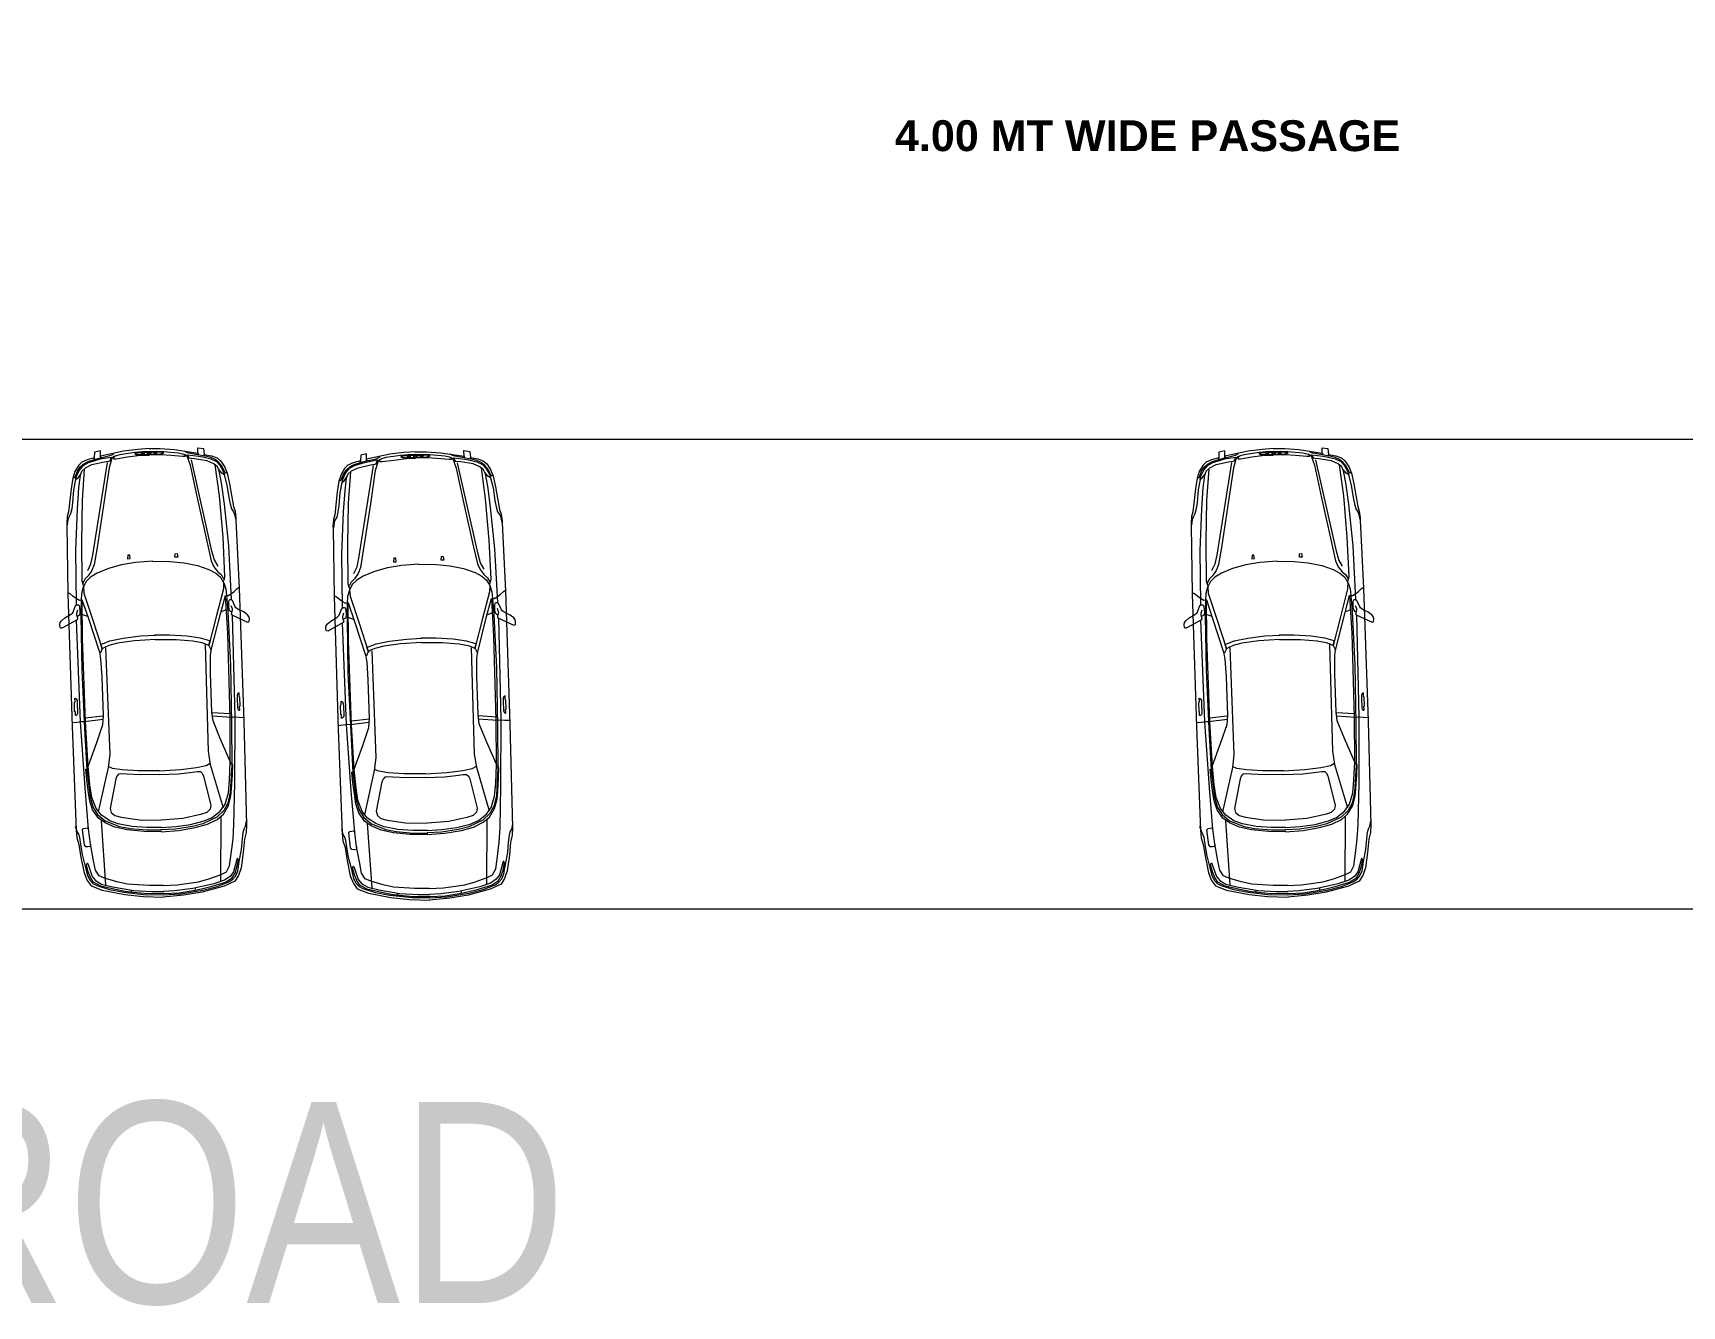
# Model space of a CAD drawing. Header units: metres. Extents: x 0 to 8495, y 0 to 3455.
# Drawn here: x 8301.63 to 8313.92, y 218.59 to 228.08 of the extents above; entities that cross this region are included whole.
import ezdxf

# ---------------------------------------------------------------- set-up
doc = ezdxf.new("R2010")
doc.units = ezdxf.units.M
doc.header["$MEASUREMENT"] = 0
doc.layers.get('0').update_dxf_attribs({"lineweight": 18})
doc.layers.add('furniture', color=30, linetype='Continuous', lineweight=20)
doc.styles.get("Standard").update_dxf_attribs({"font": 'ARIALN.TTF', "height": 0.2})

msp = doc.modelspace()

# ---------------------------------------------------------------- linework, layer by layer
at = {"color": 251, "lineweight": 0}
msp.add_line((8263.906, 225.051), (8325.362, 225.051), dxfattribs=at)
at = {"color": 251}
for p, q in [((8302.211, 224.91), (8302.202, 224.888)), ((8302.784, 224.928), (8302.794, 224.907)), ((8304.767, 224.906), (8304.778, 224.885)), ((8310.59, 224.91), (8310.581, 224.888)), ((8311.163, 224.928), (8311.173, 224.907)), ((8304.194, 224.888), (8304.185, 224.866)), ((8301.999, 223.744), (8302.036, 223.731)), ((8303.07, 223.779), (8303.034, 223.763)), ((8303.983, 223.722), (8304.02, 223.709)), ((8305.053, 223.757), (8305.017, 223.741)), ((8310.379, 223.744), (8310.416, 223.731)), ((8311.449, 223.779), (8311.413, 223.763)), ((8302.152, 222.987), (8302.02, 222.97)), ((8302.966, 223.013), (8303.099, 223.005)), ((8304.135, 222.964), (8304.003, 222.948)), ((8304.95, 222.99), (8305.082, 222.982)), ((8310.531, 222.987), (8310.399, 222.97)), ((8311.346, 223.013), (8311.478, 223.005)), ((8302.139, 222.207), (8302.172, 221.729)), ((8303.03, 222.236), (8303.027, 221.757)), ((8305.013, 222.213), (8305.01, 221.734)), ((8310.518, 222.207), (8310.551, 221.729)), ((8311.409, 222.236), (8311.406, 221.757)), ((8304.122, 222.185), (8304.155, 221.707)), ((8302.838, 221.705), (8302.839, 221.689)), ((8311.218, 221.705), (8311.218, 221.689)), ((8302.363, 221.69), (8302.364, 221.674)), ((8304.347, 221.668), (8304.347, 221.651)), ((8304.822, 221.683), (8304.822, 221.667)), ((8310.743, 221.69), (8310.743, 221.674))]:
    msp.add_line(p, q, dxfattribs=at)
for points in [[(8302.496, 224.98), (8302.412, 224.974), (8302.306, 224.961), (8302.134, 224.923), (8302.133, 224.964), (8302.09, 224.954), (8302.087, 224.911), (8302.034, 224.896), (8301.994, 224.879), (8301.97, 224.855), (8301.943, 224.81), (8301.927, 224.76), (8301.915, 224.68), (8301.896, 224.51), (8301.886, 224.474), (8301.883, 224.425), (8301.883, 224.407), (8301.891, 223.899), (8301.922, 222.908), (8301.952, 222.136), (8301.957, 222.08), (8301.973, 222.029), (8301.988, 221.932), (8302.011, 221.818), (8302.034, 221.762), (8302.064, 221.722), (8302.146, 221.689), (8302.314, 221.656), (8302.452, 221.641), (8302.604, 221.637)], [(8301.932, 224.767), (8301.936, 224.762), (8301.944, 224.769), (8301.961, 224.812), (8301.983, 224.844), (8302.01, 224.868), (8302.041, 224.884), (8302.088, 224.899), (8302.087, 224.911), (8302.088, 224.898), (8302.133, 224.911), (8302.133, 224.923), (8302.134, 224.911), (8302.204, 224.928), (8302.219, 224.934), (8302.234, 224.944)], [(8302.22, 224.911), (8302.212, 224.915), (8302.129, 224.901), (8302.091, 224.89), (8302.041, 224.874), (8302.001, 224.851), (8301.977, 224.823), (8301.952, 224.773), (8301.947, 224.749), (8301.966, 224.763), (8301.987, 224.791)], [(8302.243, 224.924), (8302.229, 224.919), (8302.219, 224.909), (8302.198, 224.838), (8302.162, 224.592), (8302.108, 224.242), (8302.087, 224.116), (8302.07, 224.071), (8302.042, 224.031), (8302.018, 224.007), (8302.003, 223.976)], [(8302.496, 224.959), (8302.443, 224.956), (8302.389, 224.952), (8302.278, 224.935), (8302.24, 224.924), (8302.227, 224.91), (8302.234, 224.905), (8302.25, 224.905), (8302.335, 224.918), (8302.412, 224.928), (8302.459, 224.931), (8302.495, 224.932)], [(8302.495, 224.98), (8302.579, 224.98), (8302.685, 224.973), (8302.86, 224.946), (8302.859, 224.987), (8302.901, 224.98), (8302.907, 224.937), (8302.961, 224.926), (8303.003, 224.912), (8303.028, 224.889), (8303.058, 224.846), (8303.077, 224.797), (8303.094, 224.717), (8303.124, 224.549), (8303.136, 224.514), (8303.143, 224.465), (8303.143, 224.448), (8303.168, 223.94), (8303.201, 222.949), (8303.221, 222.177), (8303.219, 222.12), (8303.206, 222.069), (8303.197, 221.971), (8303.182, 221.855), (8303.162, 221.798), (8303.135, 221.757), (8303.055, 221.719), (8302.89, 221.675), (8302.753, 221.651), (8302.601, 221.637)], [(8302.497, 224.959), (8302.55, 224.96), (8302.603, 224.958), (8302.715, 224.949), (8302.754, 224.94), (8302.767, 224.927), (8302.762, 224.922), (8302.745, 224.921), (8302.659, 224.928), (8302.582, 224.933), (8302.535, 224.934), (8302.499, 224.932)], [(8302.751, 224.941), (8302.765, 224.936), (8302.776, 224.927), (8302.802, 224.857), (8302.854, 224.614), (8302.93, 224.268), (8302.959, 224.144), (8302.979, 224.1), (8303.009, 224.062), (8303.035, 224.04), (8303.051, 224.01)], [(8303.072, 224.803), (8303.068, 224.798), (8303.06, 224.805), (8303.04, 224.846), (8303.016, 224.877), (8302.987, 224.899), (8302.955, 224.914), (8302.907, 224.926), (8302.907, 224.937), (8302.908, 224.924), (8302.861, 224.935), (8302.861, 224.947), (8302.86, 224.935), (8302.79, 224.947), (8302.774, 224.952), (8302.759, 224.961)], [(8302.775, 224.929), (8302.782, 224.934), (8302.866, 224.924), (8302.905, 224.916), (8302.956, 224.903), (8302.997, 224.883), (8303.023, 224.856), (8303.051, 224.808), (8303.057, 224.785), (8303.038, 224.797), (8303.015, 224.824)], [(8303.111, 223.855), (8303.089, 224.256), (8303.057, 224.567), (8303.036, 224.724), (8303.019, 224.815), (8303.006, 224.845), (8302.978, 224.867), (8302.928, 224.888), (8302.835, 224.903), (8302.784, 224.908)], [(8304.479, 224.957), (8304.395, 224.952), (8304.29, 224.938), (8304.117, 224.901), (8304.116, 224.942), (8304.074, 224.932), (8304.071, 224.888), (8304.017, 224.874), (8303.977, 224.857), (8303.953, 224.832), (8303.926, 224.788), (8303.91, 224.738), (8303.898, 224.657), (8303.88, 224.487), (8303.87, 224.452), (8303.866, 224.402), (8303.867, 224.385), (8303.874, 223.877), (8303.905, 222.886), (8303.935, 222.114), (8303.94, 222.058), (8303.956, 222.007), (8303.972, 221.91), (8303.995, 221.796), (8304.018, 221.74), (8304.047, 221.7), (8304.13, 221.667), (8304.297, 221.634), (8304.436, 221.619), (8304.588, 221.615)], [(8303.915, 224.745), (8303.919, 224.739), (8303.927, 224.747), (8303.944, 224.79), (8303.966, 224.822), (8303.993, 224.846), (8304.025, 224.862), (8304.072, 224.877), (8304.071, 224.888), (8304.071, 224.876), (8304.117, 224.889), (8304.116, 224.901), (8304.118, 224.889), (8304.187, 224.905), (8304.203, 224.912), (8304.217, 224.922)], [(8304.226, 224.902), (8304.213, 224.897), (8304.203, 224.887), (8304.181, 224.816), (8304.145, 224.569), (8304.091, 224.22), (8304.07, 224.094), (8304.053, 224.049), (8304.026, 224.009), (8304.001, 223.985), (8303.986, 223.954)], [(8304.479, 224.937), (8304.426, 224.934), (8304.373, 224.929), (8304.261, 224.913), (8304.223, 224.901), (8304.211, 224.888), (8304.217, 224.883), (8304.233, 224.883), (8304.319, 224.895), (8304.395, 224.905), (8304.442, 224.909), (8304.478, 224.91)], [(8304.479, 224.957), (8304.563, 224.957), (8304.669, 224.95), (8304.843, 224.924), (8304.842, 224.965), (8304.885, 224.958), (8304.891, 224.915), (8304.945, 224.904), (8304.986, 224.89), (8305.012, 224.866), (8305.041, 224.824), (8305.061, 224.775), (8305.078, 224.695), (8305.107, 224.527), (8305.119, 224.492), (8305.126, 224.443), (8305.127, 224.426), (8305.151, 223.918), (8305.185, 222.927), (8305.204, 222.155), (8305.202, 222.098), (8305.19, 222.046), (8305.181, 221.949), (8305.165, 221.833), (8305.145, 221.776), (8305.119, 221.734), (8305.038, 221.696), (8304.874, 221.653), (8304.736, 221.629), (8304.585, 221.615)], [(8304.48, 224.937), (8304.533, 224.937), (8304.587, 224.936), (8304.699, 224.927), (8304.738, 224.918), (8304.751, 224.905), (8304.745, 224.9), (8304.729, 224.899), (8304.643, 224.906), (8304.566, 224.911), (8304.519, 224.912), (8304.482, 224.91)], [(8304.735, 224.919), (8304.748, 224.914), (8304.759, 224.904), (8304.785, 224.835), (8304.837, 224.592), (8304.913, 224.246), (8304.942, 224.122), (8304.962, 224.078), (8304.992, 224.04), (8305.018, 224.018), (8305.035, 223.988)], [(8305.055, 224.781), (8305.052, 224.776), (8305.043, 224.783), (8305.023, 224.824), (8304.999, 224.855), (8304.971, 224.877), (8304.938, 224.892), (8304.89, 224.903), (8304.891, 224.915), (8304.891, 224.902), (8304.844, 224.912), (8304.844, 224.924), (8304.844, 224.912), (8304.773, 224.924), (8304.757, 224.93), (8304.742, 224.939)], [(8304.758, 224.907), (8304.766, 224.911), (8304.849, 224.902), (8304.888, 224.894), (8304.939, 224.881), (8304.98, 224.861), (8305.006, 224.834), (8305.034, 224.786), (8305.041, 224.763), (8305.021, 224.775), (8304.999, 224.802)], [(8310.875, 224.98), (8310.791, 224.974), (8310.686, 224.961), (8310.513, 224.923), (8310.512, 224.964), (8310.469, 224.954), (8310.467, 224.911), (8310.413, 224.896), (8310.373, 224.879), (8310.349, 224.855), (8310.322, 224.81), (8310.306, 224.76), (8310.294, 224.68), (8310.275, 224.51), (8310.265, 224.474), (8310.262, 224.425), (8310.262, 224.407), (8310.27, 223.899), (8310.301, 222.908), (8310.331, 222.136), (8310.336, 222.08), (8310.352, 222.029), (8310.368, 221.932), (8310.391, 221.818), (8310.414, 221.762), (8310.443, 221.722), (8310.526, 221.689), (8310.693, 221.656), (8310.831, 221.641), (8310.984, 221.637)], [(8310.311, 224.767), (8310.315, 224.762), (8310.323, 224.769), (8310.34, 224.812), (8310.362, 224.844), (8310.389, 224.868), (8310.42, 224.884), (8310.468, 224.899), (8310.466, 224.911), (8310.467, 224.898), (8310.513, 224.911), (8310.512, 224.923), (8310.513, 224.911), (8310.583, 224.928), (8310.598, 224.934), (8310.613, 224.944)], [(8310.599, 224.911), (8310.592, 224.915), (8310.509, 224.901), (8310.47, 224.89), (8310.42, 224.874), (8310.38, 224.851), (8310.356, 224.823), (8310.332, 224.773), (8310.326, 224.749), (8310.345, 224.763), (8310.366, 224.791)], [(8310.622, 224.924), (8310.609, 224.919), (8310.598, 224.909), (8310.577, 224.838), (8310.541, 224.592), (8310.487, 224.242), (8310.466, 224.116), (8310.449, 224.071), (8310.421, 224.031), (8310.397, 224.007), (8310.382, 223.976)], [(8310.875, 224.959), (8310.822, 224.956), (8310.768, 224.952), (8310.657, 224.935), (8310.619, 224.924), (8310.607, 224.91), (8310.613, 224.905), (8310.629, 224.905), (8310.714, 224.918), (8310.791, 224.928), (8310.838, 224.931), (8310.874, 224.932)], [(8310.874, 224.98), (8310.959, 224.98), (8311.065, 224.973), (8311.239, 224.946), (8311.238, 224.987), (8311.281, 224.98), (8311.286, 224.937), (8311.341, 224.926), (8311.382, 224.912), (8311.407, 224.889), (8311.437, 224.846), (8311.456, 224.797), (8311.474, 224.717), (8311.503, 224.549), (8311.515, 224.514), (8311.522, 224.465), (8311.522, 224.448), (8311.547, 223.94), (8311.58, 222.949), (8311.6, 222.177), (8311.598, 222.12), (8311.586, 222.069), (8311.576, 221.971), (8311.561, 221.855), (8311.541, 221.798), (8311.514, 221.757), (8311.434, 221.719), (8311.269, 221.675), (8311.132, 221.651), (8310.981, 221.637)], [(8310.876, 224.959), (8310.929, 224.96), (8310.982, 224.958), (8311.095, 224.949), (8311.134, 224.94), (8311.147, 224.927), (8311.141, 224.922), (8311.124, 224.921), (8311.039, 224.928), (8310.962, 224.933), (8310.915, 224.934), (8310.878, 224.932)], [(8311.131, 224.941), (8311.144, 224.936), (8311.155, 224.927), (8311.181, 224.857), (8311.233, 224.614), (8311.309, 224.268), (8311.338, 224.144), (8311.358, 224.1), (8311.388, 224.062), (8311.414, 224.04), (8311.431, 224.01)], [(8311.451, 224.803), (8311.447, 224.798), (8311.439, 224.805), (8311.419, 224.846), (8311.395, 224.877), (8311.367, 224.899), (8311.334, 224.914), (8311.286, 224.926), (8311.286, 224.937), (8311.287, 224.924), (8311.24, 224.935), (8311.24, 224.947), (8311.24, 224.935), (8311.169, 224.947), (8311.153, 224.952), (8311.138, 224.961)], [(8311.154, 224.929), (8311.161, 224.934), (8311.245, 224.924), (8311.284, 224.916), (8311.335, 224.903), (8311.376, 224.883), (8311.402, 224.856), (8311.43, 224.808), (8311.437, 224.785), (8311.417, 224.797), (8311.394, 224.824)], [(8311.49, 223.855), (8311.469, 224.256), (8311.436, 224.567), (8311.415, 224.724), (8311.398, 224.815), (8311.385, 224.845), (8311.357, 224.867), (8311.307, 224.888), (8311.214, 224.903), (8311.163, 224.908)], [(8301.954, 223.818), (8301.949, 224.22), (8301.961, 224.532), (8301.973, 224.689), (8301.984, 224.782), (8301.995, 224.812), (8302.021, 224.836), (8302.07, 224.861), (8302.162, 224.882), (8302.212, 224.889)], [(8302.013, 224.828), (8301.997, 224.595), (8301.991, 224.286), (8301.995, 223.994), (8302.001, 223.97), (8302.008, 223.957)], [(8302.038, 224.072), (8302.062, 224.122), (8302.077, 224.186), (8302.186, 224.876)], [(8303.011, 224.103), (8302.983, 224.151), (8302.964, 224.215), (8302.811, 224.896)], [(8302.986, 224.859), (8303.018, 224.628), (8303.044, 224.32), (8303.058, 224.028), (8303.054, 224.004), (8303.048, 223.99)], [(8303.056, 224.786), (8303.076, 224.709), (8303.089, 224.615), (8303.099, 224.568), (8303.11, 224.531), (8303.125, 224.509), (8303.133, 224.49), (8303.141, 224.453)], [(8304.203, 224.889), (8304.196, 224.893), (8304.113, 224.878), (8304.074, 224.868), (8304.024, 224.852), (8303.985, 224.829), (8303.96, 224.8), (8303.936, 224.75), (8303.931, 224.727), (8303.949, 224.74), (8303.97, 224.769)], [(8303.937, 223.796), (8303.932, 224.197), (8303.945, 224.51), (8303.956, 224.667), (8303.967, 224.759), (8303.978, 224.79), (8304.004, 224.814), (8304.053, 224.838), (8304.145, 224.859), (8304.196, 224.867)], [(8303.997, 224.806), (8303.98, 224.573), (8303.974, 224.263), (8303.978, 223.972), (8303.984, 223.948), (8303.991, 223.934)], [(8304.021, 224.05), (8304.046, 224.1), (8304.06, 224.164), (8304.169, 224.854)], [(8305.094, 223.833), (8305.073, 224.234), (8305.04, 224.545), (8305.019, 224.701), (8305.002, 224.793), (8304.989, 224.822), (8304.961, 224.845), (8304.912, 224.866), (8304.818, 224.881), (8304.767, 224.885)], [(8304.994, 224.081), (8304.966, 224.129), (8304.948, 224.193), (8304.794, 224.874)], [(8304.97, 224.837), (8305.001, 224.606), (8305.027, 224.297), (8305.042, 224.006), (8305.037, 223.982), (8305.031, 223.968)], [(8310.333, 223.818), (8310.328, 224.22), (8310.341, 224.532), (8310.352, 224.689), (8310.363, 224.782), (8310.374, 224.812), (8310.4, 224.836), (8310.449, 224.861), (8310.541, 224.882), (8310.592, 224.889)], [(8310.393, 224.828), (8310.376, 224.595), (8310.37, 224.286), (8310.374, 223.994), (8310.38, 223.97), (8310.387, 223.957)], [(8310.417, 224.072), (8310.441, 224.122), (8310.456, 224.186), (8310.565, 224.876)], [(8311.39, 224.103), (8311.362, 224.151), (8311.344, 224.215), (8311.19, 224.896)], [(8311.365, 224.859), (8311.397, 224.628), (8311.423, 224.32), (8311.438, 224.028), (8311.433, 224.004), (8311.427, 223.99)], [(8311.435, 224.786), (8311.455, 224.709), (8311.468, 224.615), (8311.478, 224.568), (8311.489, 224.531), (8311.504, 224.509), (8311.512, 224.49), (8311.52, 224.453)], [(8301.948, 224.75), (8301.933, 224.672), (8301.926, 224.578), (8301.92, 224.531), (8301.911, 224.493), (8301.897, 224.47), (8301.891, 224.45), (8301.886, 224.412)], [(8303.932, 224.728), (8303.917, 224.65), (8303.91, 224.555), (8303.903, 224.508), (8303.895, 224.47), (8303.881, 224.447), (8303.874, 224.427), (8303.869, 224.39)], [(8305.039, 224.763), (8305.059, 224.687), (8305.073, 224.593), (8305.082, 224.546), (8305.093, 224.509), (8305.109, 224.487), (8305.116, 224.467), (8305.124, 224.43)], [(8310.328, 224.75), (8310.313, 224.672), (8310.306, 224.578), (8310.299, 224.531), (8310.29, 224.493), (8310.276, 224.47), (8310.27, 224.45), (8310.265, 224.412)], [(8302.355, 224.16), (8302.351, 224.186), (8302.337, 224.186), (8302.334, 224.159), (8302.354, 224.16)], [(8302.688, 224.171), (8302.691, 224.197), (8302.704, 224.198), (8302.709, 224.171), (8302.689, 224.17)], [(8304.338, 224.138), (8304.334, 224.164), (8304.32, 224.164), (8304.318, 224.137), (8304.338, 224.137)], [(8304.672, 224.149), (8304.674, 224.175), (8304.688, 224.176), (8304.692, 224.149), (8304.672, 224.148)], [(8310.734, 224.16), (8310.73, 224.186), (8310.716, 224.186), (8310.713, 224.159), (8310.734, 224.16)], [(8311.068, 224.171), (8311.07, 224.197), (8311.084, 224.198), (8311.088, 224.171), (8311.068, 224.17)], [(8302.523, 224.141), (8302.394, 224.131), (8302.29, 224.114), (8302.192, 224.087), (8302.108, 224.052), (8302.06, 224.021), (8302.026, 223.989), (8302.006, 223.949), (8302.01, 223.902), (8302.075, 223.708), (8302.147, 223.487), (8302.135, 223.521), (8302.203, 223.547), (8302.303, 223.567), (8302.432, 223.584), (8302.543, 223.59)], [(8302.522, 224.141), (8302.651, 224.139), (8302.756, 224.129), (8302.856, 224.109), (8302.942, 224.079), (8302.992, 224.051), (8303.028, 224.021), (8303.05, 223.982), (8303.049, 223.936), (8302.997, 223.737), (8302.94, 223.512), (8302.949, 223.547), (8302.879, 223.568), (8302.778, 223.583), (8302.648, 223.59), (8302.537, 223.589)], [(8304.506, 224.118), (8304.378, 224.109), (8304.273, 224.092), (8304.175, 224.065), (8304.091, 224.03), (8304.043, 223.999), (8304.009, 223.967), (8303.989, 223.926), (8303.994, 223.88), (8304.058, 223.686), (8304.13, 223.464), (8304.118, 223.499), (8304.187, 223.524), (8304.287, 223.545), (8304.416, 223.561), (8304.526, 223.567)], [(8304.505, 224.118), (8304.634, 224.117), (8304.739, 224.107), (8304.839, 224.086), (8304.925, 224.057), (8304.975, 224.029), (8305.011, 223.999), (8305.034, 223.96), (8305.032, 223.913), (8304.98, 223.715), (8304.923, 223.49), (8304.932, 223.525), (8304.862, 223.546), (8304.761, 223.56), (8304.631, 223.568), (8304.521, 223.567)], [(8310.902, 224.141), (8310.773, 224.131), (8310.669, 224.114), (8310.571, 224.087), (8310.487, 224.052), (8310.439, 224.021), (8310.405, 223.989), (8310.385, 223.949), (8310.389, 223.902), (8310.454, 223.708), (8310.526, 223.487), (8310.514, 223.521), (8310.583, 223.547), (8310.683, 223.567), (8310.812, 223.584), (8310.922, 223.59)], [(8310.901, 224.141), (8311.03, 224.139), (8311.135, 224.129), (8311.235, 224.109), (8311.321, 224.079), (8311.371, 224.051), (8311.407, 224.021), (8311.43, 223.982), (8311.428, 223.936), (8311.376, 223.737), (8311.319, 223.512), (8311.328, 223.547), (8311.258, 223.568), (8311.157, 223.583), (8311.027, 223.59), (8310.917, 223.589)], [(8302.005, 223.948), (8301.992, 223.901), (8301.99, 223.851), (8301.988, 223.731), (8301.994, 223.329), (8302.015, 222.892), (8302.032, 222.587), (8302.056, 222.383), (8302.08, 222.305), (8302.112, 222.252), (8302.168, 222.206), (8302.276, 222.164), (8302.355, 222.149), (8302.48, 222.138), (8302.589, 222.138)], [(8302.54, 223.558), (8302.697, 223.558), (8302.822, 223.547), (8302.889, 223.535), (8302.921, 223.523), (8302.941, 223.513), (8302.958, 223.479), (8303.028, 223.75), (8303.064, 223.885), (8303.073, 223.885), (8303.084, 223.885), (8303.11, 223.9), (8303.129, 223.916), (8303.152, 223.937), (8303.168, 223.948)], [(8303.052, 223.981), (8303.068, 223.936), (8303.073, 223.886), (8303.082, 223.766), (8303.102, 223.365), (8303.109, 222.927), (8303.112, 222.622), (8303.1, 222.417), (8303.082, 222.337), (8303.053, 222.282), (8303, 222.233), (8302.895, 222.184), (8302.818, 222.163), (8302.693, 222.144), (8302.584, 222.138)], [(8303.988, 223.925), (8303.975, 223.879), (8303.973, 223.828), (8303.971, 223.708), (8303.978, 223.307), (8303.998, 222.87), (8304.015, 222.565), (8304.04, 222.361), (8304.063, 222.283), (8304.096, 222.23), (8304.152, 222.184), (8304.26, 222.142), (8304.338, 222.126), (8304.464, 222.115), (8304.572, 222.116)], [(8304.523, 223.536), (8304.68, 223.536), (8304.806, 223.525), (8304.873, 223.513), (8304.905, 223.501), (8304.925, 223.491), (8304.942, 223.456), (8305.011, 223.728), (8305.047, 223.862), (8305.056, 223.863), (8305.068, 223.862), (8305.093, 223.877), (8305.112, 223.894), (8305.136, 223.915), (8305.151, 223.926)], [(8305.035, 223.959), (8305.051, 223.914), (8305.056, 223.863), (8305.066, 223.744), (8305.085, 223.343), (8305.092, 222.905), (8305.095, 222.6), (8305.084, 222.395), (8305.065, 222.315), (8305.036, 222.26), (8304.984, 222.21), (8304.878, 222.162), (8304.801, 222.141), (8304.676, 222.122), (8304.568, 222.116)], [(8310.384, 223.948), (8310.371, 223.901), (8310.369, 223.851), (8310.367, 223.731), (8310.374, 223.329), (8310.394, 222.892), (8310.411, 222.587), (8310.436, 222.383), (8310.459, 222.305), (8310.492, 222.252), (8310.547, 222.206), (8310.656, 222.164), (8310.734, 222.149), (8310.86, 222.138), (8310.968, 222.138)], [(8310.919, 223.558), (8311.076, 223.558), (8311.202, 223.547), (8311.269, 223.535), (8311.3, 223.523), (8311.32, 223.513), (8311.338, 223.479), (8311.407, 223.75), (8311.443, 223.885), (8311.452, 223.885), (8311.463, 223.885), (8311.489, 223.9), (8311.508, 223.916), (8311.531, 223.937), (8311.547, 223.948)], [(8311.431, 223.981), (8311.447, 223.936), (8311.452, 223.886), (8311.462, 223.766), (8311.481, 223.365), (8311.488, 222.927), (8311.491, 222.622), (8311.48, 222.417), (8311.461, 222.337), (8311.432, 222.282), (8311.379, 222.233), (8311.274, 222.184), (8311.197, 222.163), (8311.072, 222.144), (8310.964, 222.138)], [(8301.961, 223.775), (8301.954, 223.751), (8301.954, 223.741), (8301.961, 223.719), (8301.963, 223.711), (8301.96, 223.705), (8301.845, 223.642), (8301.838, 223.643), (8301.833, 223.647), (8301.831, 223.667), (8301.833, 223.685), (8301.842, 223.697), (8301.868, 223.718), (8301.911, 223.744), (8301.925, 223.755), (8301.93, 223.762), (8301.948, 223.811), (8301.958, 223.817), (8301.967, 223.817), (8301.973, 223.815), (8301.978, 223.804), (8301.98, 223.759), (8301.976, 223.739), (8301.969, 223.733), (8301.959, 223.73)], [(8302.542, 223.558), (8302.386, 223.548), (8302.261, 223.529), (8302.195, 223.513), (8302.164, 223.499), (8302.145, 223.487), (8302.13, 223.452), (8302.043, 223.718), (8301.998, 223.85), (8301.99, 223.85), (8301.978, 223.849), (8301.952, 223.862), (8301.931, 223.878), (8301.907, 223.897), (8301.891, 223.907)], [(8302.587, 222.157), (8302.478, 222.156), (8302.366, 222.163), (8302.264, 222.184), (8302.202, 222.207), (8302.14, 222.248), (8302.1, 222.298), (8302.069, 222.381), (8302.055, 222.474), (8302.041, 222.612), (8302.021, 222.944), (8301.999, 223.566), (8301.997, 223.848)], [(8302.585, 222.157), (8302.694, 222.163), (8302.805, 222.178), (8302.906, 222.205), (8302.966, 222.231), (8303.026, 222.277), (8303.062, 222.329), (8303.088, 222.414), (8303.096, 222.508), (8303.101, 222.646), (8303.1, 222.979), (8303.082, 223.601), (8303.066, 223.883)], [(8303.106, 223.812), (8303.115, 223.788), (8303.115, 223.778), (8303.11, 223.756), (8303.108, 223.748), (8303.112, 223.742), (8303.23, 223.686), (8303.237, 223.688), (8303.242, 223.692), (8303.243, 223.712), (8303.24, 223.73), (8303.23, 223.741), (8303.203, 223.761), (8303.158, 223.784), (8303.143, 223.794), (8303.138, 223.801), (8303.117, 223.848), (8303.106, 223.854), (8303.098, 223.854), (8303.092, 223.851), (8303.088, 223.84), (8303.088, 223.795), (8303.093, 223.775), (8303.101, 223.769), (8303.111, 223.767)], [(8303.945, 223.753), (8303.937, 223.729), (8303.938, 223.719), (8303.944, 223.697), (8303.947, 223.689), (8303.943, 223.683), (8303.828, 223.619), (8303.821, 223.621), (8303.816, 223.625), (8303.814, 223.644), (8303.816, 223.662), (8303.825, 223.675), (8303.851, 223.695), (8303.894, 223.721), (8303.908, 223.733), (8303.913, 223.74), (8303.932, 223.789), (8303.942, 223.795), (8303.95, 223.795), (8303.956, 223.793), (8303.961, 223.782), (8303.964, 223.737), (8303.959, 223.717), (8303.952, 223.711), (8303.943, 223.708)], [(8304.526, 223.536), (8304.369, 223.526), (8304.244, 223.507), (8304.179, 223.491), (8304.147, 223.477), (8304.128, 223.465), (8304.113, 223.43), (8304.026, 223.696), (8303.982, 223.828), (8303.973, 223.828), (8303.962, 223.827), (8303.935, 223.84), (8303.915, 223.856), (8303.89, 223.875), (8303.874, 223.884)], [(8304.57, 222.134), (8304.462, 222.134), (8304.349, 222.141), (8304.248, 222.162), (8304.186, 222.185), (8304.123, 222.226), (8304.084, 222.275), (8304.052, 222.359), (8304.038, 222.452), (8304.024, 222.589), (8304.004, 222.922), (8303.983, 223.544), (8303.98, 223.826)], [(8304.569, 222.134), (8304.677, 222.141), (8304.789, 222.155), (8304.889, 222.182), (8304.95, 222.209), (8305.009, 222.255), (8305.045, 222.306), (8305.071, 222.391), (8305.079, 222.486), (8305.085, 222.624), (8305.083, 222.957), (8305.065, 223.579), (8305.049, 223.861)], [(8305.089, 223.79), (8305.098, 223.766), (8305.099, 223.756), (8305.093, 223.734), (8305.091, 223.726), (8305.095, 223.72), (8305.214, 223.664), (8305.221, 223.666), (8305.226, 223.67), (8305.227, 223.69), (8305.223, 223.707), (8305.214, 223.719), (8305.186, 223.738), (8305.142, 223.761), (8305.127, 223.772), (8305.122, 223.779), (8305.1, 223.826), (8305.09, 223.832), (8305.081, 223.831), (8305.075, 223.829), (8305.071, 223.818), (8305.071, 223.772), (8305.077, 223.753), (8305.084, 223.747), (8305.094, 223.745)], [(8310.341, 223.775), (8310.333, 223.751), (8310.333, 223.741), (8310.34, 223.719), (8310.342, 223.711), (8310.339, 223.705), (8310.224, 223.642), (8310.217, 223.643), (8310.212, 223.647), (8310.21, 223.667), (8310.212, 223.685), (8310.221, 223.697), (8310.247, 223.718), (8310.29, 223.744), (8310.304, 223.755), (8310.309, 223.762), (8310.327, 223.811), (8310.337, 223.817), (8310.346, 223.817), (8310.352, 223.815), (8310.357, 223.804), (8310.36, 223.759), (8310.355, 223.739), (8310.348, 223.733), (8310.339, 223.73)], [(8310.921, 223.558), (8310.765, 223.548), (8310.64, 223.529), (8310.574, 223.513), (8310.543, 223.499), (8310.524, 223.487), (8310.509, 223.452), (8310.422, 223.718), (8310.378, 223.85), (8310.369, 223.85), (8310.357, 223.849), (8310.331, 223.862), (8310.311, 223.878), (8310.286, 223.897), (8310.27, 223.907)], [(8310.966, 222.157), (8310.857, 222.156), (8310.745, 222.163), (8310.644, 222.184), (8310.581, 222.207), (8310.519, 222.248), (8310.48, 222.298), (8310.448, 222.381), (8310.434, 222.474), (8310.42, 222.612), (8310.4, 222.944), (8310.378, 223.566), (8310.376, 223.848)], [(8310.965, 222.157), (8311.073, 222.163), (8311.185, 222.178), (8311.285, 222.205), (8311.345, 222.231), (8311.405, 222.277), (8311.441, 222.329), (8311.467, 222.414), (8311.475, 222.508), (8311.481, 222.646), (8311.479, 222.979), (8311.461, 223.601), (8311.445, 223.883)], [(8311.485, 223.812), (8311.494, 223.788), (8311.494, 223.778), (8311.489, 223.756), (8311.487, 223.748), (8311.491, 223.742), (8311.61, 223.686), (8311.617, 223.688), (8311.621, 223.692), (8311.622, 223.712), (8311.619, 223.73), (8311.609, 223.741), (8311.582, 223.761), (8311.537, 223.784), (8311.523, 223.794), (8311.518, 223.801), (8311.496, 223.848), (8311.485, 223.854), (8311.477, 223.854), (8311.471, 223.851), (8311.467, 223.84), (8311.467, 223.795), (8311.473, 223.775), (8311.48, 223.769), (8311.49, 223.767)], [(8302.6, 221.723), (8302.494, 221.723), (8302.334, 221.733), (8302.255, 221.751), (8302.164, 221.778), (8302.123, 221.795), (8302.096, 221.838), (8302.082, 221.909), (8302.058, 222.035), (8302.045, 222.144), (8302.019, 222.451), (8301.984, 222.945), (8301.954, 223.701)], [(8302.6, 221.723), (8302.706, 221.73), (8302.865, 221.75), (8302.942, 221.773), (8303.032, 221.806), (8303.072, 221.826), (8303.096, 221.87), (8303.105, 221.942), (8303.121, 222.069), (8303.127, 222.179), (8303.134, 222.486), (8303.136, 222.982), (8303.117, 223.739)], [(8304.583, 221.701), (8304.477, 221.701), (8304.318, 221.711), (8304.239, 221.729), (8304.147, 221.756), (8304.106, 221.773), (8304.079, 221.816), (8304.065, 221.887), (8304.042, 222.013), (8304.028, 222.122), (8304.002, 222.428), (8303.968, 222.923), (8303.938, 223.679)], [(8304.584, 221.701), (8304.69, 221.707), (8304.848, 221.728), (8304.926, 221.751), (8305.016, 221.784), (8305.055, 221.803), (8305.079, 221.848), (8305.089, 221.92), (8305.104, 222.047), (8305.111, 222.157), (8305.117, 222.464), (8305.12, 222.96), (8305.101, 223.717)], [(8310.979, 221.723), (8310.873, 221.723), (8310.714, 221.733), (8310.635, 221.751), (8310.543, 221.778), (8310.502, 221.795), (8310.475, 221.838), (8310.461, 221.909), (8310.438, 222.035), (8310.424, 222.144), (8310.398, 222.451), (8310.363, 222.945), (8310.334, 223.701)], [(8310.98, 221.723), (8311.085, 221.73), (8311.244, 221.75), (8311.322, 221.773), (8311.412, 221.806), (8311.451, 221.826), (8311.475, 221.87), (8311.484, 221.942), (8311.5, 222.069), (8311.507, 222.179), (8311.513, 222.486), (8311.515, 222.982), (8311.497, 223.739)], [(8302.588, 222.125), (8302.458, 222.127), (8302.333, 222.14), (8302.241, 222.159), (8302.168, 222.191), (8302.118, 222.226), (8302.075, 222.287), (8302.053, 222.355), (8302.044, 222.413), (8302.031, 222.514), (8302.024, 222.591), (8302.033, 222.592), (8302.105, 222.789), (8302.15, 222.925), (8302.155, 222.991), (8302.146, 223.278), (8302.137, 223.412), (8302.13, 223.451)], [(8302.172, 223.495), (8302.202, 222.7), (8302.191, 222.603), (8302.116, 222.273)], [(8302.586, 222.125), (8302.717, 222.135), (8302.84, 222.156), (8302.93, 222.181), (8303.002, 222.217), (8303.049, 222.256), (8303.088, 222.32), (8303.106, 222.389), (8303.111, 222.448), (8303.117, 222.549), (8303.12, 222.627), (8303.111, 222.627), (8303.026, 222.819), (8302.972, 222.951), (8302.963, 223.017), (8302.954, 223.304), (8302.954, 223.438), (8302.958, 223.478)], [(8302.914, 223.519), (8302.935, 222.724), (8302.952, 222.627), (8303.048, 222.303)], [(8304.571, 222.103), (8304.441, 222.105), (8304.316, 222.117), (8304.225, 222.137), (8304.151, 222.168), (8304.101, 222.204), (8304.059, 222.265), (8304.036, 222.333), (8304.028, 222.391), (8304.015, 222.492), (8304.007, 222.569), (8304.016, 222.57), (8304.088, 222.767), (8304.133, 222.902), (8304.138, 222.969), (8304.129, 223.256), (8304.12, 223.389), (8304.113, 223.429)], [(8304.155, 223.472), (8304.185, 222.678), (8304.174, 222.58), (8304.1, 222.251)], [(8304.57, 222.103), (8304.7, 222.113), (8304.824, 222.134), (8304.914, 222.159), (8304.985, 222.195), (8305.033, 222.234), (8305.071, 222.298), (8305.089, 222.367), (8305.094, 222.425), (8305.1, 222.527), (8305.103, 222.604), (8305.094, 222.605), (8305.01, 222.797), (8304.956, 222.929), (8304.947, 222.995), (8304.937, 223.282), (8304.937, 223.416), (8304.942, 223.455)], [(8304.897, 223.496), (8304.918, 222.702), (8304.936, 222.605), (8305.031, 222.281)], [(8310.967, 222.125), (8310.837, 222.127), (8310.712, 222.14), (8310.621, 222.159), (8310.547, 222.191), (8310.497, 222.226), (8310.455, 222.287), (8310.432, 222.355), (8310.423, 222.413), (8310.41, 222.514), (8310.403, 222.591), (8310.412, 222.592), (8310.484, 222.789), (8310.529, 222.925), (8310.534, 222.991), (8310.525, 223.278), (8310.516, 223.412), (8310.509, 223.451)], [(8310.551, 223.495), (8310.581, 222.7), (8310.57, 222.603), (8310.496, 222.273)], [(8310.966, 222.125), (8311.096, 222.135), (8311.219, 222.156), (8311.309, 222.181), (8311.381, 222.217), (8311.428, 222.256), (8311.467, 222.32), (8311.485, 222.389), (8311.49, 222.448), (8311.496, 222.549), (8311.499, 222.627), (8311.49, 222.627), (8311.405, 222.819), (8311.351, 222.951), (8311.342, 223.017), (8311.333, 223.304), (8311.333, 223.438), (8311.337, 223.478)], [(8311.293, 223.519), (8311.314, 222.724), (8311.331, 222.627), (8311.427, 222.303)], [(8301.943, 223.121), (8301.953, 223.116), (8301.959, 223.104), (8301.96, 223.084), (8301.962, 223.011), (8301.959, 222.999), (8301.952, 222.992), (8301.946, 222.992), (8301.946, 223.019), (8301.941, 223.022), (8301.94, 223.088), (8301.945, 223.093), (8301.943, 223.12)], [(8303.166, 223.16), (8303.157, 223.155), (8303.152, 223.142), (8303.151, 223.122), (8303.154, 223.049), (8303.158, 223.038), (8303.166, 223.031), (8303.171, 223.032), (8303.17, 223.058), (8303.174, 223.061), (8303.171, 223.128), (8303.166, 223.132), (8303.166, 223.16)], [(8303.927, 223.098), (8303.936, 223.094), (8303.942, 223.081), (8303.944, 223.062), (8303.946, 222.989), (8303.942, 222.977), (8303.935, 222.97), (8303.93, 222.97), (8303.929, 222.997), (8303.925, 222.999), (8303.923, 223.066), (8303.928, 223.07), (8303.927, 223.098)], [(8305.149, 223.138), (8305.14, 223.132), (8305.135, 223.12), (8305.135, 223.1), (8305.137, 223.027), (8305.141, 223.016), (8305.149, 223.009), (8305.155, 223.009), (8305.153, 223.036), (8305.157, 223.039), (8305.155, 223.106), (8305.15, 223.11), (8305.149, 223.137)], [(8310.323, 223.121), (8310.332, 223.116), (8310.338, 223.104), (8310.339, 223.084), (8310.341, 223.011), (8310.338, 222.999), (8310.331, 222.992), (8310.325, 222.992), (8310.325, 223.019), (8310.321, 223.022), (8310.319, 223.088), (8310.324, 223.093), (8310.322, 223.12)], [(8311.545, 223.16), (8311.536, 223.155), (8311.531, 223.142), (8311.531, 223.122), (8311.533, 223.049), (8311.537, 223.038), (8311.545, 223.031), (8311.55, 223.032), (8311.549, 223.058), (8311.553, 223.061), (8311.551, 223.128), (8311.546, 223.132), (8311.545, 223.16)], [(8302.153, 222.961), (8302.011, 222.943), (8301.993, 222.945), (8301.956, 222.94), (8301.922, 222.936)], [(8302.967, 222.988), (8303.11, 222.979), (8303.128, 222.982), (8303.164, 222.979), (8303.199, 222.977)], [(8304.136, 222.939), (8303.995, 222.921), (8303.976, 222.923), (8303.94, 222.918), (8303.906, 222.914)], [(8304.951, 222.965), (8305.093, 222.956), (8305.111, 222.959), (8305.148, 222.957), (8305.182, 222.955)], [(8310.532, 222.961), (8310.39, 222.943), (8310.372, 222.945), (8310.336, 222.94), (8310.301, 222.936)], [(8311.346, 222.988), (8311.489, 222.979), (8311.507, 222.982), (8311.544, 222.979), (8311.578, 222.977)], [(8302.574, 222.578), (8302.414, 222.578), (8302.295, 222.586), (8302.223, 222.597), (8302.191, 222.612)], [(8302.572, 222.578), (8302.731, 222.588), (8302.849, 222.604), (8302.92, 222.619), (8302.951, 222.636)], [(8302.572, 222.551), (8302.716, 222.557), (8302.818, 222.569), (8302.854, 222.574), (8302.878, 222.573), (8302.891, 222.56), (8302.902, 222.54), (8302.957, 222.323), (8302.951, 222.292), (8302.926, 222.268), (8302.88, 222.252), (8302.746, 222.223), (8302.585, 222.21)], [(8304.557, 222.556), (8304.397, 222.556), (8304.278, 222.564), (8304.207, 222.575), (8304.175, 222.589)], [(8304.555, 222.556), (8304.714, 222.566), (8304.833, 222.582), (8304.903, 222.597), (8304.935, 222.614)], [(8310.953, 222.578), (8310.793, 222.578), (8310.674, 222.586), (8310.603, 222.597), (8310.57, 222.612)], [(8310.951, 222.578), (8311.11, 222.588), (8311.228, 222.604), (8311.299, 222.619), (8311.33, 222.636)], [(8310.951, 222.551), (8311.095, 222.557), (8311.197, 222.569), (8311.233, 222.574), (8311.257, 222.573), (8311.27, 222.56), (8311.281, 222.54), (8311.336, 222.323), (8311.331, 222.292), (8311.306, 222.268), (8311.26, 222.252), (8311.125, 222.223), (8310.964, 222.21)], [(8302.575, 222.551), (8302.431, 222.548), (8302.329, 222.554), (8302.292, 222.556), (8302.268, 222.554), (8302.256, 222.539), (8302.247, 222.519), (8302.205, 222.299), (8302.213, 222.269), (8302.24, 222.246), (8302.287, 222.233), (8302.423, 222.213), (8302.584, 222.21)], [(8304.559, 222.528), (8304.414, 222.526), (8304.312, 222.531), (8304.275, 222.534), (8304.252, 222.531), (8304.239, 222.517), (8304.23, 222.497), (8304.189, 222.277), (8304.197, 222.246), (8304.223, 222.223), (8304.27, 222.211), (8304.406, 222.191), (8304.568, 222.188)], [(8304.555, 222.528), (8304.699, 222.535), (8304.801, 222.547), (8304.837, 222.552), (8304.861, 222.551), (8304.875, 222.538), (8304.885, 222.518), (8304.941, 222.301), (8304.935, 222.27), (8304.91, 222.245), (8304.864, 222.23), (8304.729, 222.201), (8304.568, 222.188)], [(8310.955, 222.551), (8310.81, 222.548), (8310.708, 222.554), (8310.671, 222.556), (8310.648, 222.554), (8310.635, 222.539), (8310.626, 222.519), (8310.584, 222.299), (8310.592, 222.269), (8310.619, 222.246), (8310.666, 222.233), (8310.802, 222.213), (8310.964, 222.21)], [(8302.6, 221.654), (8302.732, 221.661), (8302.895, 221.69), (8303.002, 221.717), (8303.091, 221.752), (8303.119, 221.771), (8303.141, 221.797), (8303.156, 221.834), (8303.167, 221.903), (8303.184, 221.993), (8303.192, 222.071), (8303.197, 222.12), (8303.203, 222.146), (8303.214, 222.167), (8303.222, 222.205)], [(8310.98, 221.654), (8311.111, 221.661), (8311.275, 221.69), (8311.381, 221.717), (8311.47, 221.752), (8311.498, 221.771), (8311.52, 221.797), (8311.535, 221.834), (8311.547, 221.903), (8311.563, 221.993), (8311.571, 222.071), (8311.577, 222.12), (8311.583, 222.146), (8311.594, 222.167), (8311.602, 222.205)], [(8302.604, 221.654), (8302.473, 221.653), (8302.308, 221.671), (8302.2, 221.692), (8302.109, 221.721), (8302.08, 221.737), (8302.056, 221.762), (8302.038, 221.798), (8302.022, 221.866), (8302, 221.955), (8301.987, 222.032), (8301.979, 222.081), (8301.971, 222.106), (8301.959, 222.127), (8301.948, 222.164)], [(8302.059, 222.033), (8302.056, 222.015), (8302.041, 222.011), (8302.024, 222.013), (8302.014, 222.026), (8302, 222.139), (8302.008, 222.149), (8302.037, 222.154), (8302.043, 222.142)], [(8304.588, 221.632), (8304.456, 221.631), (8304.291, 221.649), (8304.183, 221.669), (8304.092, 221.699), (8304.063, 221.715), (8304.039, 221.74), (8304.022, 221.776), (8304.006, 221.843), (8303.983, 221.933), (8303.97, 222.01), (8303.962, 222.059), (8303.954, 222.084), (8303.942, 222.104), (8303.932, 222.142)], [(8304.043, 222.011), (8304.04, 221.993), (8304.024, 221.989), (8304.007, 221.991), (8303.997, 222.004), (8303.984, 222.117), (8303.992, 222.127), (8304.021, 222.132), (8304.026, 222.12)], [(8304.584, 221.631), (8304.715, 221.639), (8304.879, 221.667), (8304.985, 221.695), (8305.074, 221.73), (8305.102, 221.748), (8305.124, 221.774), (8305.139, 221.812), (8305.151, 221.88), (8305.168, 221.971), (8305.175, 222.048), (8305.181, 222.098), (8305.187, 222.124), (8305.198, 222.145), (8305.206, 222.183)], [(8310.984, 221.654), (8310.852, 221.653), (8310.687, 221.671), (8310.579, 221.692), (8310.488, 221.721), (8310.459, 221.737), (8310.435, 221.762), (8310.418, 221.798), (8310.402, 221.866), (8310.379, 221.955), (8310.366, 222.032), (8310.358, 222.081), (8310.35, 222.106), (8310.338, 222.127), (8310.327, 222.164)], [(8310.439, 222.033), (8310.436, 222.015), (8310.42, 222.011), (8310.403, 222.013), (8310.393, 222.026), (8310.379, 222.139), (8310.388, 222.149), (8310.417, 222.154), (8310.422, 222.142)], [(8302.602, 221.665), (8302.484, 221.663), (8302.379, 221.672), (8302.317, 221.68), (8302.245, 221.693), (8302.135, 221.719), (8302.082, 221.749), (8302.06, 221.783), (8302.042, 221.825), (8302.028, 221.877), (8302.033, 221.89), (8302.037, 221.89), (8302.043, 221.872), (8302.071, 221.791), (8302.097, 221.76), (8302.142, 221.735), (8302.223, 221.713), (8302.381, 221.687), (8302.517, 221.679), (8302.602, 221.679)], [(8302.602, 221.665), (8302.72, 221.67), (8302.824, 221.686), (8302.886, 221.699), (8302.957, 221.716), (8303.064, 221.749), (8303.116, 221.782), (8303.136, 221.817), (8303.15, 221.86), (8303.161, 221.914), (8303.155, 221.926), (8303.152, 221.926), (8303.147, 221.908), (8303.124, 221.825), (8303.1, 221.792), (8303.057, 221.764), (8302.977, 221.737), (8302.821, 221.701), (8302.686, 221.684), (8302.601, 221.679)], [(8304.585, 221.643), (8304.468, 221.64), (8304.362, 221.65), (8304.3, 221.658), (8304.228, 221.671), (8304.119, 221.697), (8304.065, 221.727), (8304.043, 221.76), (8304.026, 221.803), (8304.011, 221.855), (8304.017, 221.868), (8304.02, 221.868), (8304.026, 221.85), (8304.054, 221.769), (8304.081, 221.737), (8304.125, 221.712), (8304.207, 221.691), (8304.364, 221.665), (8304.501, 221.656), (8304.586, 221.657)], [(8304.586, 221.643), (8304.703, 221.648), (8304.807, 221.664), (8304.869, 221.676), (8304.94, 221.694), (8305.047, 221.727), (8305.099, 221.76), (8305.119, 221.795), (8305.134, 221.838), (8305.145, 221.892), (8305.139, 221.904), (8305.135, 221.904), (8305.13, 221.885), (8305.107, 221.803), (8305.083, 221.77), (8305.04, 221.742), (8304.96, 221.715), (8304.805, 221.679), (8304.669, 221.662), (8304.584, 221.657)], [(8310.981, 221.665), (8310.863, 221.663), (8310.758, 221.672), (8310.696, 221.68), (8310.624, 221.693), (8310.515, 221.719), (8310.461, 221.749), (8310.439, 221.783), (8310.421, 221.825), (8310.407, 221.877), (8310.412, 221.89), (8310.416, 221.89), (8310.422, 221.872), (8310.45, 221.791), (8310.476, 221.76), (8310.521, 221.735), (8310.602, 221.713), (8310.76, 221.687), (8310.896, 221.679), (8310.982, 221.679)], [(8310.982, 221.665), (8311.099, 221.67), (8311.203, 221.686), (8311.265, 221.699), (8311.336, 221.716), (8311.443, 221.749), (8311.495, 221.782), (8311.515, 221.817), (8311.53, 221.86), (8311.541, 221.914), (8311.534, 221.926), (8311.531, 221.926), (8311.526, 221.908), (8311.503, 221.825), (8311.479, 221.792), (8311.436, 221.764), (8311.356, 221.737), (8311.2, 221.701), (8311.065, 221.684), (8310.98, 221.679)]]:
    msp.add_lwpolyline(points, dxfattribs=at)
for points in [[(8302.391, 224.941, -0.157943), (8302.392, 224.943, -0.089863), (8302.394, 224.945, -0.04893), (8302.397, 224.946, -0.030507), (8302.401, 224.948, -0.021648), (8302.406, 224.949, -0.017064), (8302.412, 224.95, -0.014682), (8302.418, 224.951, -0.013651), (8302.425, 224.951, -0.013651), (8302.431, 224.951, -0.014682), (8302.438, 224.951, -0.017064), (8302.444, 224.95, -0.021648), (8302.449, 224.949, -0.030507), (8302.453, 224.948, -0.04893), (8302.456, 224.946, -0.089863), (8302.458, 224.945, -0.157943), (8302.459, 224.943, -0.157943), (8302.458, 224.941, -0.089863), (8302.456, 224.939, -0.04893), (8302.453, 224.938, -0.030507), (8302.449, 224.936, -0.021648), (8302.444, 224.935, -0.017064), (8302.438, 224.934, -0.014682), (8302.432, 224.933, -0.013651), (8302.425, 224.933, -0.013651), (8302.419, 224.933, -0.014682), (8302.412, 224.933, -0.017064), (8302.407, 224.934, -0.021648), (8302.401, 224.935, -0.030507), (8302.397, 224.936, -0.04893), (8302.394, 224.938, -0.089863), (8302.392, 224.939, -0.157943)], [(8302.441, 224.943, -0.1542), (8302.441, 224.945, -0.089935), (8302.443, 224.947, -0.049765), (8302.446, 224.948, -0.031256), (8302.45, 224.95, -0.022257), (8302.455, 224.951, -0.017575), (8302.461, 224.952, -0.015137), (8302.468, 224.953, -0.014079), (8302.474, 224.953, -0.014079), (8302.481, 224.953, -0.015137), (8302.487, 224.953, -0.017575), (8302.493, 224.952, -0.022257), (8302.498, 224.951, -0.031256), (8302.503, 224.95, -0.049765), (8302.506, 224.948, -0.089935), (8302.508, 224.946, -0.1542), (8302.508, 224.945, -0.1542), (8302.508, 224.943, -0.089935), (8302.506, 224.941, -0.049765), (8302.503, 224.939, -0.031256), (8302.499, 224.938, -0.022257), (8302.494, 224.936, -0.017575), (8302.488, 224.935, -0.015137), (8302.481, 224.934, -0.014079), (8302.475, 224.934, -0.014079), (8302.468, 224.934, -0.015137), (8302.462, 224.935, -0.017575), (8302.456, 224.935, -0.022257), (8302.451, 224.936, -0.031256), (8302.446, 224.938, -0.049765), (8302.443, 224.939, -0.089935), (8302.441, 224.941, -0.1542)], [(8302.553, 224.946, -0.1542), (8302.552, 224.945, -0.089935), (8302.55, 224.943, -0.049765), (8302.547, 224.941, -0.031256), (8302.543, 224.939, -0.022257), (8302.538, 224.938, -0.017575), (8302.532, 224.937, -0.015137), (8302.526, 224.936, -0.014079), (8302.519, 224.936, -0.014079), (8302.512, 224.935, -0.015137), (8302.506, 224.936, -0.017575), (8302.5, 224.936, -0.022257), (8302.495, 224.937, -0.031256), (8302.491, 224.939, -0.049765), (8302.487, 224.94, -0.089935), (8302.485, 224.942, -0.1542), (8302.485, 224.944, -0.1542), (8302.485, 224.946, -0.089935), (8302.487, 224.948, -0.049765), (8302.49, 224.949, -0.031256), (8302.494, 224.951, -0.022257), (8302.5, 224.952, -0.017575), (8302.505, 224.954, -0.015137), (8302.512, 224.954, -0.014079), (8302.518, 224.955, -0.014079), (8302.525, 224.955, -0.015137), (8302.531, 224.955, -0.017575), (8302.537, 224.954, -0.022257), (8302.542, 224.953, -0.031256), (8302.547, 224.952, -0.049765), (8302.55, 224.95, -0.089935), (8302.552, 224.948, -0.1542)], [(8302.602, 224.948, -0.157943), (8302.601, 224.946, -0.089863), (8302.599, 224.944, -0.04893), (8302.596, 224.942, -0.030507), (8302.592, 224.941, -0.021648), (8302.587, 224.94, -0.017064), (8302.581, 224.939, -0.014682), (8302.575, 224.938, -0.013651), (8302.568, 224.937, -0.013651), (8302.562, 224.937, -0.014682), (8302.555, 224.938, -0.017064), (8302.55, 224.938, -0.021648), (8302.544, 224.939, -0.030507), (8302.54, 224.94, -0.04893), (8302.537, 224.942, -0.089863), (8302.535, 224.944, -0.157943), (8302.534, 224.945, -0.157943), (8302.535, 224.947, -0.089863), (8302.537, 224.949, -0.04893), (8302.54, 224.951, -0.030507), (8302.544, 224.952, -0.021648), (8302.549, 224.954, -0.017064), (8302.555, 224.955, -0.014682), (8302.561, 224.955, -0.013651), (8302.568, 224.956, -0.013651), (8302.574, 224.956, -0.014682), (8302.581, 224.956, -0.017064), (8302.587, 224.955, -0.021648), (8302.592, 224.954, -0.030507), (8302.596, 224.953, -0.04893), (8302.599, 224.951, -0.089863), (8302.601, 224.95, -0.157943)], [(8304.375, 224.919, -0.157943), (8304.375, 224.921, -0.089863), (8304.377, 224.922, -0.04893), (8304.38, 224.924, -0.030507), (8304.384, 224.926, -0.021648), (8304.39, 224.927, -0.017064), (8304.395, 224.928, -0.014682), (8304.402, 224.929, -0.013651), (8304.408, 224.929, -0.013651), (8304.415, 224.929, -0.014682), (8304.421, 224.929, -0.017064), (8304.427, 224.928, -0.021648), (8304.432, 224.927, -0.030507), (8304.436, 224.926, -0.04893), (8304.44, 224.924, -0.089863), (8304.442, 224.923, -0.157943), (8304.442, 224.921, -0.157943), (8304.442, 224.919, -0.089863), (8304.44, 224.917, -0.04893), (8304.437, 224.915, -0.030507), (8304.433, 224.914, -0.021648), (8304.428, 224.913, -0.017064), (8304.422, 224.912, -0.014682), (8304.415, 224.911, -0.013651), (8304.409, 224.91, -0.013651), (8304.402, 224.91, -0.014682), (8304.396, 224.911, -0.017064), (8304.39, 224.911, -0.021648), (8304.385, 224.913, -0.030507), (8304.381, 224.914, -0.04893), (8304.377, 224.915, -0.089863), (8304.375, 224.917, -0.157943)], [(8304.424, 224.921, -0.1542), (8304.425, 224.922, -0.089935), (8304.426, 224.924, -0.049765), (8304.43, 224.926, -0.031256), (8304.434, 224.928, -0.022257), (8304.439, 224.929, -0.017575), (8304.445, 224.93, -0.015137), (8304.451, 224.931, -0.014079), (8304.458, 224.931, -0.014079), (8304.464, 224.931, -0.015137), (8304.471, 224.931, -0.017575), (8304.477, 224.93, -0.022257), (8304.482, 224.929, -0.031256), (8304.486, 224.928, -0.049765), (8304.489, 224.926, -0.089935), (8304.491, 224.924, -0.1542), (8304.492, 224.922, -0.1542), (8304.491, 224.92, -0.089935), (8304.489, 224.919, -0.049765), (8304.486, 224.917, -0.031256), (8304.482, 224.915, -0.022257), (8304.477, 224.914, -0.017575), (8304.471, 224.913, -0.015137), (8304.465, 224.912, -0.014079), (8304.458, 224.912, -0.014079), (8304.452, 224.912, -0.015137), (8304.445, 224.912, -0.017575), (8304.439, 224.913, -0.022257), (8304.434, 224.914, -0.031256), (8304.43, 224.915, -0.049765), (8304.427, 224.917, -0.089935), (8304.425, 224.919, -0.1542)], [(8304.536, 224.924, -0.1542), (8304.535, 224.922, -0.089935), (8304.533, 224.92, -0.049765), (8304.53, 224.919, -0.031256), (8304.526, 224.917, -0.022257), (8304.521, 224.916, -0.017575), (8304.515, 224.915, -0.015137), (8304.509, 224.914, -0.014079), (8304.502, 224.913, -0.014079), (8304.496, 224.913, -0.015137), (8304.489, 224.914, -0.017575), (8304.484, 224.914, -0.022257), (8304.478, 224.915, -0.031256), (8304.474, 224.916, -0.049765), (8304.471, 224.918, -0.089935), (8304.469, 224.92, -0.1542), (8304.468, 224.922, -0.1542), (8304.469, 224.923, -0.089935), (8304.471, 224.925, -0.049765), (8304.474, 224.927, -0.031256), (8304.478, 224.929, -0.022257), (8304.483, 224.93, -0.017575), (8304.489, 224.931, -0.015137), (8304.495, 224.932, -0.014079), (8304.502, 224.932, -0.014079), (8304.508, 224.933, -0.015137), (8304.515, 224.932, -0.017575), (8304.521, 224.932, -0.022257), (8304.526, 224.931, -0.031256), (8304.53, 224.929, -0.049765), (8304.533, 224.928, -0.089935), (8304.535, 224.926, -0.1542)], [(8304.585, 224.926, -0.157943), (8304.585, 224.924, -0.089863), (8304.583, 224.922, -0.04893), (8304.58, 224.92, -0.030507), (8304.576, 224.919, -0.021648), (8304.57, 224.917, -0.017064), (8304.565, 224.916, -0.014682), (8304.558, 224.915, -0.013651), (8304.552, 224.915, -0.013651), (8304.545, 224.915, -0.014682), (8304.539, 224.915, -0.017064), (8304.533, 224.916, -0.021648), (8304.528, 224.917, -0.030507), (8304.523, 224.918, -0.04893), (8304.52, 224.92, -0.089863), (8304.518, 224.921, -0.157943), (8304.518, 224.923, -0.157943), (8304.518, 224.925, -0.089863), (8304.52, 224.927, -0.04893), (8304.523, 224.929, -0.030507), (8304.527, 224.93, -0.021648), (8304.532, 224.931, -0.017064), (8304.538, 224.932, -0.014682), (8304.544, 224.933, -0.013651), (8304.551, 224.934, -0.013651), (8304.558, 224.934, -0.014682), (8304.564, 224.933, -0.017064), (8304.57, 224.933, -0.021648), (8304.575, 224.932, -0.030507), (8304.579, 224.931, -0.04893), (8304.582, 224.929, -0.089863), (8304.584, 224.927, -0.157943)], [(8310.771, 224.941, -0.157943), (8310.771, 224.943, -0.089863), (8310.773, 224.945, -0.04893), (8310.776, 224.946, -0.030507), (8310.78, 224.948, -0.021648), (8310.785, 224.949, -0.017064), (8310.791, 224.95, -0.014682), (8310.798, 224.951, -0.013651), (8310.804, 224.951, -0.013651), (8310.811, 224.951, -0.014682), (8310.817, 224.951, -0.017064), (8310.823, 224.95, -0.021648), (8310.828, 224.949, -0.030507), (8310.832, 224.948, -0.04893), (8310.835, 224.946, -0.089863), (8310.837, 224.945, -0.157943), (8310.838, 224.943, -0.157943), (8310.838, 224.941, -0.089863), (8310.836, 224.939, -0.04893), (8310.833, 224.938, -0.030507), (8310.828, 224.936, -0.021648), (8310.823, 224.935, -0.017064), (8310.818, 224.934, -0.014682), (8310.811, 224.933, -0.013651), (8310.805, 224.933, -0.013651), (8310.798, 224.933, -0.014682), (8310.792, 224.933, -0.017064), (8310.786, 224.934, -0.021648), (8310.781, 224.935, -0.030507), (8310.776, 224.936, -0.04893), (8310.773, 224.938, -0.089863), (8310.771, 224.939, -0.157943)], [(8310.82, 224.943, -0.1542), (8310.82, 224.945, -0.089935), (8310.822, 224.947, -0.049765), (8310.825, 224.948, -0.031256), (8310.83, 224.95, -0.022257), (8310.835, 224.951, -0.017575), (8310.841, 224.952, -0.015137), (8310.847, 224.953, -0.014079), (8310.853, 224.953, -0.014079), (8310.86, 224.953, -0.015137), (8310.866, 224.953, -0.017575), (8310.872, 224.952, -0.022257), (8310.878, 224.951, -0.031256), (8310.882, 224.95, -0.049765), (8310.885, 224.948, -0.089935), (8310.887, 224.946, -0.1542), (8310.888, 224.945, -0.1542), (8310.887, 224.943, -0.089935), (8310.885, 224.941, -0.049765), (8310.882, 224.939, -0.031256), (8310.878, 224.938, -0.022257), (8310.873, 224.936, -0.017575), (8310.867, 224.935, -0.015137), (8310.861, 224.934, -0.014079), (8310.854, 224.934, -0.014079), (8310.847, 224.934, -0.015137), (8310.841, 224.935, -0.017575), (8310.835, 224.935, -0.022257), (8310.83, 224.936, -0.031256), (8310.826, 224.938, -0.049765), (8310.822, 224.939, -0.089935), (8310.821, 224.941, -0.1542)], [(8310.932, 224.946, -0.1542), (8310.931, 224.945, -0.089935), (8310.929, 224.943, -0.049765), (8310.926, 224.941, -0.031256), (8310.922, 224.939, -0.022257), (8310.917, 224.938, -0.017575), (8310.911, 224.937, -0.015137), (8310.905, 224.936, -0.014079), (8310.898, 224.936, -0.014079), (8310.892, 224.935, -0.015137), (8310.885, 224.936, -0.017575), (8310.879, 224.936, -0.022257), (8310.874, 224.937, -0.031256), (8310.87, 224.939, -0.049765), (8310.867, 224.94, -0.089935), (8310.865, 224.942, -0.1542), (8310.864, 224.944, -0.1542), (8310.865, 224.946, -0.089935), (8310.866, 224.948, -0.049765), (8310.869, 224.949, -0.031256), (8310.874, 224.951, -0.022257), (8310.879, 224.952, -0.017575), (8310.885, 224.954, -0.015137), (8310.891, 224.954, -0.014079), (8310.898, 224.955, -0.014079), (8310.904, 224.955, -0.015137), (8310.911, 224.955, -0.017575), (8310.916, 224.954, -0.022257), (8310.922, 224.953, -0.031256), (8310.926, 224.952, -0.049765), (8310.929, 224.95, -0.089935), (8310.931, 224.948, -0.1542)], [(8310.981, 224.948, -0.157943), (8310.98, 224.946, -0.089863), (8310.979, 224.944, -0.04893), (8310.976, 224.942, -0.030507), (8310.971, 224.941, -0.021648), (8310.966, 224.94, -0.017064), (8310.96, 224.939, -0.014682), (8310.954, 224.938, -0.013651), (8310.948, 224.937, -0.013651), (8310.941, 224.937, -0.014682), (8310.935, 224.938, -0.017064), (8310.929, 224.938, -0.021648), (8310.924, 224.939, -0.030507), (8310.919, 224.94, -0.04893), (8310.916, 224.942, -0.089863), (8310.914, 224.944, -0.157943), (8310.913, 224.945, -0.157943), (8310.914, 224.947, -0.089863), (8310.916, 224.949, -0.04893), (8310.919, 224.951, -0.030507), (8310.923, 224.952, -0.021648), (8310.928, 224.954, -0.017064), (8310.934, 224.955, -0.014682), (8310.94, 224.955, -0.013651), (8310.947, 224.956, -0.013651), (8310.954, 224.956, -0.014682), (8310.96, 224.956, -0.017064), (8310.966, 224.955, -0.021648), (8310.971, 224.954, -0.030507), (8310.975, 224.953, -0.04893), (8310.978, 224.951, -0.089863), (8310.98, 224.95, -0.157943)]]:
    msp.add_lwpolyline(points, format="xyb", close=True, dxfattribs=at)
at = {"layer": 'furniture', "color": 57, "true_color": 0x80812c}
msp.add_lwpolyline([(8322.166, 274.233), (8275.782, 263.522), (8258.829, 259.539), (8264.421, 221.551), (8329.921, 221.551)], close=True, dxfattribs=at)

# ---------------------------------------------------------------- texts
at = {"color": 251, "linetype": 'ByBlock', "lineweight": -2, "insert": (8309.937, 227.311), "char_height": 0.23, "width": 3.84541, "attachment_point": 5}
msp.add_mtext('{\\fArial|b1|i0|c0|p34;4.00 MT WIDE PASSAGE}', dxfattribs=at)
at = {"insert": (8281.376, 220.111), "char_height": 1.5, "attachment_point": 1}
msp.add_mtext_dynamic_manual_height_columns('\\pi6.0903;30.00 MT. WIDE ROAD', width=30.16004, gutter_width=1, heights=[0], dxfattribs=at)

doc.saveas('drawing.dxf')
